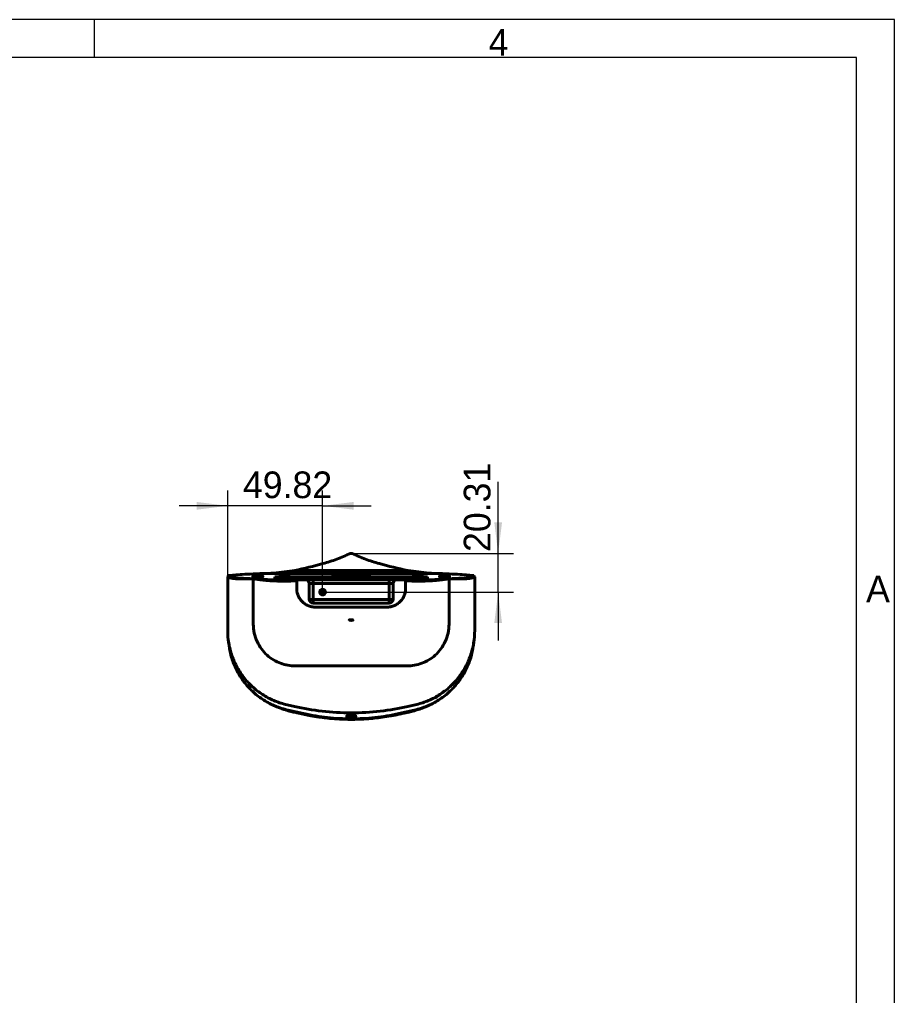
# Model space of a CAD drawing. Header units: millimetres. Extents: x 40 to 840, y 0 to 594.
# Drawn here: x 610.4 to 840, y 337.8 to 594 of the extents above; entities that cross this region are included whole.
import ezdxf

# ---------------------------------------------------------------- set-up
doc = ezdxf.new("R2010")
doc.units = ezdxf.units.MM
doc.header["$LTSCALE"] = 2
for name, color, linetype, lineweight in [('1轮廓实线层', 7, 'Continuous', 40), ('2细线层', 4, 'Continuous', 18), ('6文字层', 3, 'Continuous', 18)]:
    doc.layers.add(name, color=color, linetype=linetype, lineweight=lineweight)
doc.styles.add('SLDTEXTSTYLE0', font='')
doc.styles.get('SLDTEXTSTYLE0').set_extended_font_data('汉仪长仿宋体')
doc.dimstyles.new('SLDDIMSTYLE0', dxfattribs={"dimtxt": 7, "dimasz": 8.16, "dimexe": 0, "dimexo": 0.0625, "dimgap": 1.75, "dimtad": 1, "dimlfac": 2, "dimrnd": 1e-09, "dimzin": 12, "dimdsep": 46, "dimtxsty": 'SLDTEXTSTYLE0', "dimcen": 0.09, "dimdle": 16.32, "dimadec": 0, "dimazin": 3, "dimtfac": 1, "dimtmove": 0, "dimatfit": 0, "dimfxl": 1, "dimfrac": 2, "dimtolj": 1, "dimarcsym": 0})

# ---------------------------------------------------------------- blocks, each defined once
blk = doc.blocks.new('*X27')
at = {"layer": '2细线层', "linetype": 'Continuous', "lineweight": 0}
for points in [[(665.03, 466.33), (656.87, 467.35), (656.87, 465.31)], [(689.94, 466.33), (698.1, 465.31), (698.1, 467.35)]]:
    blk.add_hatch(color=4, dxfattribs=at).paths.add_polyline_path(points, flags=0)
at = {"layer": '2细线层', "color": 4, "linetype": 'Continuous', "lineweight": 0}
for p, q in [((665.03, 447.73), (665.03, 470.33)), ((689.94, 443.69), (689.94, 470.33)), ((665.03, 466.33), (652.33, 466.33)), ((689.94, 466.33), (665.03, 466.33)), ((689.94, 466.33), (702.64, 466.33))]:
    blk.add_line(p, q, dxfattribs=at)
at = {"layer": '2细线层', "color": 4, "linetype": 'Continuous', "lineweight": 0, "insert": (669.03, 475.35), "char_height": 7, "width": 33.2161, "attachment_point": 1, "style": 'SLDTEXTSTYLE0'}
blk.add_mtext('49.82', dxfattribs=at)
blk = doc.blocks.new('*X28')
at = {"layer": '2细线层', "linetype": 'Continuous', "lineweight": 0}
for points in [[(736, 453.85), (737.02, 462.01), (734.99, 462.01)], [(736, 443.69), (734.99, 435.53), (737.02, 435.53)]]:
    blk.add_hatch(color=4, dxfattribs=at).paths.add_polyline_path(points, flags=0)
at = {"layer": '2细线层', "color": 4, "linetype": 'Continuous', "lineweight": 0}
for p, q in [((736, 453.85), (736, 472.63)), ((697.18, 453.85), (740, 453.85)), ((736, 443.69), (736, 453.85)), ((689.94, 443.69), (740, 443.69)), ((736, 443.69), (736, 430.99))]:
    blk.add_line(p, q, dxfattribs=at)
at = {"layer": '2细线层', "color": 4, "linetype": 'Continuous', "lineweight": 0, "insert": (726.98, 454.22), "char_height": 7, "width": 30.8892, "attachment_point": 1, "rotation": 90, "style": 'SLDTEXTSTYLE0'}
blk.add_mtext('20.31', dxfattribs=at)

msp = doc.modelspace()

# ---------------------------------------------------------------- linework, layer by layer
at = {"layer": '1轮廓实线层', "linetype": 'Continuous', "lineweight": 40}
for p, q in [((697.4554, 453.8567), (697.439, 453.8567)), ((674.3844, 448.5721), (676.3922, 448.5721)), ((696.0001, 448.5721), (674.3844, 448.5721)), ((677.7328, 448.7334), (674.8891, 448.5721)), ((676.3922, 448.5721), (682.615, 449.3207)), ((696.0001, 448.5721), (676.3922, 448.5721)), ((682.615, 449.3207), (712.263, 449.3207)), ((718.4857, 448.5721), (698.8976, 448.5721)), ((720.4936, 448.5721), (698.8976, 448.5721)), ((712.263, 449.3207), (718.4857, 448.5721)), ((719.9888, 448.5721), (717.1451, 448.7334)), ((718.4857, 448.5721), (720.4936, 448.5721)), ((665.2498, 448.0111), (665.0295, 447.7306)), ((665.0295, 447.7306), (665.0295, 447.6688)), ((665.0295, 433.6007), (665.0295, 447.6688)), ((671.7569, 447.196), (671.7569, 435.2997)), ((672.1569, 447.196), (671.7569, 447.196)), ((671.9945, 447.1561), (672.3945, 447.1561)), ((675.9432, 446.9455), (675.9432, 446.4455)), ((683.1458, 446.9455), (675.9432, 446.9455)), ((675.9432, 446.4455), (675.9456, 446.4455)), ((675.9456, 446.4455), (675.9456, 446.6998)), ((677.439, 447.3832), (677.439, 447.6867)), ((677.439, 447.6867), (717.439, 447.6867)), ((717.439, 447.3832), (677.439, 447.3832)), ((683.1458, 446.6317), (683.1458, 446.9455)), ((685.439, 446.9455), (683.1458, 446.9455)), ((683.1458, 444.709), (683.1458, 446.6317)), ((686.439, 445.9455), (686.439, 441.7561)), ((687.439, 445.9485), (687.439, 446.9485)), ((687.439, 446.9485), (707.439, 446.9485)), ((687.439, 445.9485), (687.439, 441.7561)), ((687.439, 445.9485), (707.439, 445.9485)), ((692.289, 447.8243), (692.289, 447.9105)), ((702.589, 447.9105), (702.589, 447.8243)), ((707.439, 446.9485), (707.439, 445.9485)), ((707.439, 441.7561), (707.439, 445.9485)), ((708.439, 441.7561), (708.439, 445.9455)), ((711.7321, 446.9455), (709.439, 446.9455)), ((711.7321, 446.9455), (711.7321, 446.6317)), ((718.9345, 446.9455), (711.7321, 446.9455)), ((711.7321, 446.6317), (711.7321, 444.709)), ((717.439, 447.6867), (717.439, 447.3832)), ((718.9345, 446.7), (718.9345, 446.9455)), ((722.4835, 447.1561), (722.8835, 447.1561)), ((722.721, 447.196), (723.121, 447.196)), ((723.121, 435.2997), (723.121, 447.196)), ((729.8484, 447.7306), (729.6282, 448.0111)), ((729.8484, 447.7306), (729.8484, 447.6688)), ((729.8484, 447.6688), (729.8484, 433.6007)), ((687.439, 441.7561), (686.439, 441.7561)), ((687.439, 441.7561), (687.439, 440.7561)), ((687.439, 441.7561), (707.439, 441.7561)), ((687.439, 440.7561), (707.439, 440.7561)), ((708.439, 441.7561), (707.439, 441.7561)), ((707.439, 440.7561), (707.439, 441.7561)), ((706.7321, 439.709), (688.1458, 439.709)), ((682.7569, 424.2997), (712.121, 424.2997)), ((682.5627, 413.6539), (680.6217, 414.0924)), ((684.9607, 411.7843), (680.9095, 412.685)), ((713.9684, 412.685), (709.9173, 411.7843)), ((714.2562, 414.0924), (712.3152, 413.6539)), ((697.439, 411.7306), (697.439, 410.7047))]:
    msp.add_line(p, q, dxfattribs=at)
for points in [[(679.939, 448.4535), (679.4128, 448.4541), (678.9667, 448.4559), (678.6686, 448.4586), (678.564, 448.4618), (678.6686, 448.465), (678.9667, 448.4677), (679.4128, 448.4695), (679.939, 448.4702)], [(679.939, 448.4702), (680.4652, 448.4695), (680.9112, 448.4677), (681.2093, 448.465), (681.314, 448.4618), (681.2093, 448.4586), (680.9112, 448.4559), (680.4652, 448.4541), (679.939, 448.4535)], [(697.4488, 448.3561), (696.7922, 448.3568), (696.1998, 448.3586), (695.7297, 448.3615), (695.4278, 448.3651), (695.3238, 448.369), (695.4278, 448.373), (695.7297, 448.3766), (696.1998, 448.3795), (696.7922, 448.3813), (697.4488, 448.3819)], [(697.4488, 448.3819), (698.1055, 448.3813), (698.6979, 448.3795), (699.168, 448.3766), (699.4698, 448.373), (699.5738, 448.369), (699.4698, 448.3651), (699.168, 448.3615), (698.6979, 448.3586), (698.1055, 448.3568), (697.4488, 448.3561)], [(714.939, 448.4535), (714.4128, 448.4541), (713.9667, 448.4559), (713.6686, 448.4586), (713.564, 448.4618), (713.6686, 448.465), (713.9667, 448.4677), (714.4128, 448.4695), (714.939, 448.4702)], [(714.939, 448.4702), (715.4652, 448.4695), (715.9112, 448.4677), (716.2093, 448.465), (716.314, 448.4618), (716.2093, 448.4586), (715.9112, 448.4559), (715.4652, 448.4541), (714.939, 448.4535)], [(672.939, 447.8311), (672.4128, 447.8318), (671.9667, 447.8336), (671.6686, 447.8363), (671.564, 447.8395), (671.6686, 447.8427), (671.9667, 447.8454), (672.4128, 447.8472), (672.939, 447.8478)], [(672.939, 447.7097), (672.4128, 447.7103), (671.9667, 447.7121), (671.6686, 447.7149), (671.564, 447.718), (671.6686, 447.7212), (671.9667, 447.724), (672.4128, 447.7258), (672.939, 447.7264)], [(672.939, 447.8478), (673.4652, 447.8472), (673.9112, 447.8454), (674.2093, 447.8427), (674.314, 447.8395), (674.2093, 447.8363), (673.9112, 447.8336), (673.4652, 447.8318), (672.939, 447.8311)], [(672.939, 447.7264), (673.4652, 447.7258), (673.9112, 447.724), (674.2093, 447.7212), (674.314, 447.718), (674.2093, 447.7149), (673.9112, 447.7121), (673.4652, 447.7103), (672.939, 447.7097)], [(679.939, 447.0874), (679.4128, 447.088), (678.9667, 447.0898), (678.6686, 447.0925), (678.564, 447.0957), (678.6686, 447.0989), (678.9667, 447.1016), (679.4128, 447.1034), (679.939, 447.1041)], [(679.939, 447.1041), (680.4652, 447.1034), (680.9112, 447.1016), (681.2093, 447.0989), (681.314, 447.0957), (681.2093, 447.0925), (680.9112, 447.0898), (680.4652, 447.088), (679.939, 447.0874)], [(697.4488, 448.2802), (696.7922, 448.2809), (696.1998, 448.2827), (695.7297, 448.2856), (695.4278, 448.2892), (695.3238, 448.2931), (695.4278, 448.2971), (695.7297, 448.3007), (696.1998, 448.3036), (696.7922, 448.3054), (697.4488, 448.306)], [(697.4488, 448.306), (698.1055, 448.3054), (698.6979, 448.3036), (699.168, 448.3007), (699.4698, 448.2971), (699.5738, 448.2931), (699.4698, 448.2892), (699.168, 448.2856), (698.6979, 448.2827), (698.1055, 448.2809), (697.4488, 448.2802)], [(714.939, 447.0874), (714.4128, 447.088), (713.9667, 447.0898), (713.6686, 447.0925), (713.564, 447.0957), (713.6686, 447.0989), (713.9667, 447.1016), (714.4128, 447.1034), (714.939, 447.1041)], [(714.939, 447.1041), (715.4652, 447.1034), (715.9112, 447.1016), (716.2093, 447.0989), (716.314, 447.0957), (716.2093, 447.0925), (715.9112, 447.0898), (715.4652, 447.088), (714.939, 447.0874)], [(721.939, 447.8311), (721.4128, 447.8318), (720.9667, 447.8336), (720.6686, 447.8363), (720.564, 447.8395), (720.6686, 447.8427), (720.9667, 447.8454), (721.4128, 447.8472), (721.939, 447.8478)], [(721.939, 447.7097), (721.4128, 447.7103), (720.9667, 447.7121), (720.6686, 447.7149), (720.564, 447.718), (720.6686, 447.7212), (720.9667, 447.724), (721.4128, 447.7258), (721.939, 447.7264)], [(721.939, 447.8478), (722.4652, 447.8472), (722.9112, 447.8454), (723.2093, 447.8427), (723.314, 447.8395), (723.2093, 447.8363), (722.9112, 447.8336), (722.4652, 447.8318), (721.939, 447.8311)], [(721.939, 447.7264), (722.4652, 447.7258), (722.9112, 447.724), (723.2093, 447.7212), (723.314, 447.718), (723.2093, 447.7149), (722.9112, 447.7121), (722.4652, 447.7103), (721.939, 447.7097)], [(665.2757, 430.4723), (665.3856, 429.7779), (665.4954, 429.084)], [(729.3825, 429.084), (729.4923, 429.7779), (729.6023, 430.4723)]]:
    msp.add_lwpolyline(points, dxfattribs=at)
for centre, radius, start, end in [((697.4488, 743.477), 294.9084, 269.718528, 270.281472), ((685.439, 445.9455), 1, 0, 90), ((697.439, 116.6763), 331.2743, 89.109242, 90.890758), ((696.1515, 659.8707), 212.0816, 268.95644, 270.347819), ((698.7264, 659.8707), 212.0816, 269.652181, 271.04356), ((709.439, 445.9455), 1, 90, 180), ((689.939, 443.6947), 0.75, 0, 180), ((689.939, 443.6947), 0.75, 180, 360), ((689.939, 443.6947), 0.5, 0, 180), ((689.939, 443.6947), 0.5, 180, 360), ((687.439, 441.7561), 1, 180, 270), ((707.439, 441.7561), 1, 270, 360)]:
    msp.add_arc(centre, radius, start, end, dxfattribs=at)
msp.add_ellipse((697.4488, 448.5973), major_axis=(2.125, 0), ratio=0.01620274, start_param=5.46256988, end_param=10.24539339, dxfattribs=at)
for centre in [(697.4488, 449.0834), (697.4488, 448.8809)]:
    msp.add_ellipse(centre, major_axis=(2.125, 0), ratio=0.01620274, dxfattribs=at)
for points, knots in [([(682.615, 449.3207), (685.1, 449.8839), (688.871, 450.7885), (693.7008, 452.2586), (696.0395, 453.2864), (697.1767, 453.8513)], [0, 0, 0, 0, 7.59632723, 11.45863504, 15.28803342, 15.28803342, 15.28803342, 15.28803342]), ([(712.263, 449.3207), (709.7779, 449.8839), (706.0069, 450.7885), (701.1766, 452.2588), (698.8374, 453.2868), (697.6998, 453.852)], [0, 0, 0, 0, 7.59632266, 11.45862813, 15.28968579, 15.28968579, 15.28968579, 15.28968579]), ([(674.3844, 448.5721), (671.8392, 448.4789), (667.7714, 448.2922), (665.7494, 448.1049), (665.2498, 448.0111)], [0, 0, 0, 0, 4.58866496, 9.15499532, 9.15499532, 9.15499532, 9.15499532]), ([(729.6282, 448.0111), (729.1285, 448.1049), (727.1065, 448.2922), (723.0388, 448.4789), (720.4936, 448.5721)], [0, 0, 0, 0, 4.56633036, 9.15499532, 9.15499532, 9.15499532, 9.15499532]), ([(665.0295, 447.7306), (665.3968, 447.6369), (666.8575, 447.4537), (669.7258, 447.2727), (671.4653, 447.1842)], [0, 0, 0, 0, 3.30585671, 6.46302235, 6.46302235, 6.46302235, 6.46302235]), ([(665.0295, 447.6688), (665.0455, 447.6589), (665.0774, 447.639), (665.1304, 447.6103), (665.1872, 447.5823), (665.2482, 447.5552), (665.3132, 447.529), (665.3823, 447.5036), (665.4555, 447.4791), (665.5328, 447.4554), (665.6141, 447.4325), (665.6995, 447.4105), (665.789, 447.3894), (665.8825, 447.369), (665.98, 447.3496), (666.0817, 447.331), (666.1873, 447.3132), (666.297, 447.2963), (666.4108, 447.2802), (666.5286, 447.265), (666.6504, 447.2507), (666.7762, 447.2371), (666.9061, 447.2245), (667.04, 447.2127), (667.1779, 447.2017), (667.3199, 447.1916), (667.4658, 447.1823), (667.6158, 447.1739), (667.7698, 447.1664), (667.9278, 447.1597), (668.0899, 447.1538), (668.256, 447.1488), (668.4261, 447.1447), (668.6003, 447.1413), (668.7785, 447.1389), (668.9607, 447.1373), (669.147, 447.1365), (669.3374, 447.1366), (669.5318, 447.1375), (669.7303, 447.1393), (669.9328, 447.142), (670.1394, 447.1454), (670.3501, 447.1498), (670.5649, 447.1549), (670.7837, 447.161), (671.0066, 447.1678), (671.2334, 447.1755), (671.388, 447.1813), (671.4653, 447.1842)], [0, 0, 0, 0, 0.14131031, 0.28265208, 0.42402274, 0.56541968, 0.7068403, 0.84828199, 0.98974214, 1.13121814, 1.27270735, 1.41420717, 1.55571496, 1.6972281, 1.83874393, 1.98025983, 2.12177316, 2.26328126, 2.40478148, 2.54627118, 2.68774769, 2.82920835, 2.97065051, 3.11207148, 3.25346861, 3.3948393, 3.53618379, 3.67750575, 3.81880903, 3.96009751, 4.10137507, 4.24264558, 4.38391291, 4.52518096, 4.66645362, 4.80773476, 4.94902828, 5.09033808, 5.23166806, 5.37302211, 5.51440413, 5.65581803, 5.79726771, 5.93875709, 6.08029007, 6.22187057, 6.36350249, 6.50518976, 6.50518976, 6.50518976, 6.50518976]), ([(671.9945, 447.1561), (672.1195, 447.1359), (672.3695, 447.0955), (672.7498, 447.039), (673.1341, 446.9854), (673.5227, 446.935), (673.9155, 446.8878), (674.3125, 446.8438), (674.7138, 446.8029), (675.1193, 446.7653), (675.5287, 446.7306), (675.8052, 446.7102), (675.9434, 446.7)], [0, 0, 0, 0, 0.39750471, 0.79505658, 1.1926507, 1.59028215, 1.98794601, 2.38563736, 2.78335127, 3.18108281, 3.57882705, 3.97657904, 3.97657904, 3.97657904, 3.97657904]), ([(683.1458, 446.6317), (680.9981, 446.5376), (678.5692, 446.5374), (676.3169, 446.6733), (675.9456, 446.6998)], [0, 0, 0, 0, 6.00050427, 7.20392102, 7.20392102, 7.20392102, 7.20392102]), ([(675.9456, 446.6998), (675.9799, 446.6976), (676.1515, 446.6864), (676.4604, 446.6675), (676.8722, 446.645), (677.284, 446.6251), (677.6959, 446.6079), (678.1077, 446.5933), (678.5195, 446.5814), (678.9313, 446.5722), (679.3432, 446.5657), (679.6864, 446.5625), (679.9548, 446.5611), (680.0859, 446.5613), (680.1484, 446.5614)], [0, 0, 0, 0, 0.10303117, 0.51515587, 0.92728057, 1.33940527, 1.75152998, 2.16365468, 2.57577938, 2.98790408, 3.40002879, 3.81215349, 4.01821583, 4.20581355, 4.20581355, 4.20581355, 4.20581355]), ([(685.5418, 446.9402), (685.553, 446.9404), (685.5754, 446.9408), (685.615, 446.9414), (685.6589, 446.9419), (685.7074, 446.9425), (685.7605, 446.943), (685.8591, 446.9439), (686.0199, 446.945), (686.2648, 446.9463), (686.5392, 446.9473), (686.8008, 446.9479), (687.0351, 446.9483), (687.2359, 446.9485), (687.3712, 446.9485), (687.439, 446.9485)], [0, 0, 0, 0, 0.0774808, 0.15455194, 0.23141173, 0.30826009, 0.38529704, 0.46272114, 0.70560026, 0.9486798, 1.19155756, 1.43463589, 1.5889592, 1.7426151, 1.89720467, 1.89720467, 1.89720467, 1.89720467]), ([(686.4609, 445.9385), (686.463, 445.9388), (686.4726, 445.9399), (686.5419, 445.9417), (686.6584, 445.9438), (686.8458, 445.946), (687.1092, 445.948), (687.3349, 445.9484), (687.439, 445.9485)], [0, 0, 0, 0, 0.043763536, 0.205781226, 0.358382672, 0.501561217, 0.758547937, 0.978182857, 0.978182857, 0.978182857, 0.978182857]), ([(707.439, 446.9485), (707.473, 446.9485), (707.5407, 446.9485), (707.642, 446.9485), (707.7424, 446.9484), (707.842, 446.9483), (707.9409, 446.9481), (708.1084, 446.9478), (708.3387, 446.9473), (708.613, 446.9463), (708.8579, 446.945), (709.0408, 446.9437), (709.1724, 446.9425), (709.2663, 446.9414), (709.3128, 446.9406), (709.3361, 446.9402)], [0, 0, 0, 0, 0.07747953, 0.15454947, 0.23140813, 0.30825544, 0.38529144, 0.46271467, 0.70559182, 0.94867068, 1.19154911, 1.4346294, 1.58895452, 1.7426126, 1.89720463, 1.89720463, 1.89720463, 1.89720463]), ([(707.439, 445.9485), (707.543, 445.9484), (707.7688, 445.948), (708.0321, 445.946), (708.2195, 445.9438), (708.336, 445.9417), (708.4053, 445.9399), (708.415, 445.9388), (708.417, 445.9385)], [0, 0, 0, 0, 0.219634928, 0.47662165, 0.619800195, 0.772401639, 0.934419326, 0.978182858, 0.978182858, 0.978182858, 0.978182858]), ([(711.7321, 446.6317), (713.8798, 446.5376), (716.3096, 446.5374), (718.5625, 446.6734), (718.9345, 446.7)], [0, 0, 0, 0, 6.00036201, 7.20611989, 7.20611989, 7.20611989, 7.20611989]), ([(714.7295, 446.561), (714.7942, 446.5611), (714.9963, 446.5613), (715.3355, 446.5635), (715.7474, 446.5687), (716.1592, 446.5767), (716.5024, 446.5855), (716.8455, 446.596), (717.1887, 446.6081), (717.6005, 446.6254), (718.0124, 446.6453), (718.457, 446.6695), (718.7644, 446.6891), (718.9345, 446.7)], [0, 0, 0, 0, 0.1943628, 0.60647774, 1.01859267, 1.43070761, 1.84282255, 2.04888001, 2.46099494, 2.87310988, 3.28522482, 3.69733976, 4.20808658, 4.20808658, 4.20808658, 4.20808658]), ([(718.9345, 446.7), (719.0728, 446.7102), (719.3493, 446.7306), (719.7587, 446.7653), (720.1642, 446.8029), (720.5654, 446.8438), (720.9624, 446.8878), (721.3552, 446.935), (721.7438, 446.9854), (722.1281, 447.039), (722.5085, 447.0955), (722.7585, 447.1359), (722.8835, 447.1561)], [0, 0, 0, 0, 0.39775387, 0.79549973, 1.19323264, 1.59094765, 1.98863984, 2.38630428, 2.78393605, 3.18153022, 3.57908189, 3.97658614, 3.97658614, 3.97658614, 3.97658614]), ([(723.4127, 447.1842), (725.1521, 447.2727), (728.0204, 447.4537), (729.4811, 447.6369), (729.8484, 447.7306)], [0, 0, 0, 0, 3.15716562, 6.46302233, 6.46302233, 6.46302233, 6.46302233]), ([(723.4127, 447.1842), (723.5015, 447.1809), (723.6791, 447.1742), (723.9388, 447.1656), (724.1935, 447.1581), (724.4426, 447.1517), (724.6864, 447.1464), (724.9249, 447.1422), (725.1579, 447.1392), (725.3856, 447.1372), (725.6079, 447.1364), (725.8248, 447.1368), (726.0364, 447.1382), (726.2426, 447.1407), (726.4435, 447.1444), (726.639, 447.1492), (726.8292, 447.1552), (727.014, 447.1622), (727.1936, 447.1704), (727.3678, 447.1797), (727.5367, 447.1901), (727.7002, 447.2017), (727.8585, 447.2143), (728.0115, 447.2281), (728.1591, 447.2431), (728.3014, 447.2591), (728.4383, 447.2763), (728.5699, 447.2946), (728.6962, 447.314), (728.8172, 447.3346), (728.9327, 447.3563), (729.0429, 447.379), (729.1478, 447.403), (729.2473, 447.428), (729.3414, 447.4542), (729.4301, 447.4814), (729.5135, 447.5098), (729.5914, 447.5393), (729.664, 447.57), (729.7311, 447.6017), (729.7932, 447.6346), (729.83, 447.6574), (729.8484, 447.6688)], [0, 0, 0, 0, 0.16293537, 0.32579832, 0.48859481, 0.65133079, 0.81401221, 0.97664501, 1.13923513, 1.30178852, 1.4643111, 1.62680881, 1.78928757, 1.95175329, 2.11421191, 2.27666932, 2.43913144, 2.60160416, 2.76409338, 2.92660499, 3.08914488, 3.25171871, 3.41432741, 3.57696711, 3.73963377, 3.90232332, 4.06503171, 4.22775491, 4.39048887, 4.55322957, 4.71597297, 4.87871507, 5.04145185, 5.2041793, 5.36689343, 5.52959024, 5.69226575, 5.85491598, 6.01753697, 6.18012475, 6.34267537, 6.50518487, 6.50518487, 6.50518487, 6.50518487]), ([(696.9391, 436.3522), (696.9391, 436.3632), (696.9519, 436.3741), (697.0015, 436.3944), (697.0383, 436.4037), (697.1302, 436.4193), (697.1859, 436.4256), (697.3067, 436.4341), (697.3729, 436.4364), (697.5042, 436.4364), (697.5702, 436.4342), (697.6917, 436.4257), (697.7469, 436.4195), (697.8865, 436.3958), (697.9389, 436.3743), (697.9389, 436.3522)], [0, 0, 0, 0, 0.12930581, 0.12930581, 0.25861163, 0.25861163, 0.38791744, 0.38791744, 0.51722325, 0.51722325, 0.64652907, 0.64652907, 0.77583488, 0.77583488, 1.03444651, 1.03444651, 1.03444651, 1.03444651]), ([(697.9389, 436.3522), (697.9389, 436.3411), (697.9261, 436.3303), (697.8764, 436.3099), (697.8397, 436.3006), (697.7478, 436.285), (697.692, 436.2787), (697.5713, 436.2702), (697.505, 436.2679), (697.3738, 436.2679), (697.3077, 436.2701), (697.1862, 436.2786), (697.1311, 436.2849), (696.9914, 436.3085), (696.9391, 436.3301), (696.9391, 436.3522)], [0, 0, 0, 0, 0.12931099, 0.12931099, 0.25862198, 0.25862198, 0.38793298, 0.38793298, 0.51724397, 0.51724397, 0.64655496, 0.64655496, 0.77586595, 0.77586595, 1.03448794, 1.03448794, 1.03448794, 1.03448794]), ([(680.9095, 412.685), (679.7751, 412.9984), (677.5333, 413.6179), (674.4717, 415.2537), (671.7654, 417.3074), (669.4762, 419.7661), (667.6208, 422.5497), (666.3125, 425.605), (665.6139, 427.8236), (665.5197, 429.0091), (665.5135, 429.0868)], [0, 0, 0, 0, 3.52502617, 6.96595054, 10.34608934, 13.68763239, 17.00928383, 20.32910901, 23.66495515, 23.89920041, 23.89920041, 23.89920041, 23.89920041]), ([(729.3645, 429.0868), (729.3583, 429.0091), (729.264, 427.8236), (728.5655, 425.605), (727.2571, 422.5497), (725.4018, 419.7661), (723.1126, 417.3074), (720.4063, 415.2537), (717.3447, 413.6179), (715.1029, 412.9984), (713.9684, 412.685)], [0, 0, 0, 0, 0.23424525, 3.5700914, 6.88991657, 10.21156802, 13.55311107, 16.93324986, 20.37417424, 23.89920041, 23.89920041, 23.89920041, 23.89920041]), ([(719.356, 415.8876), (720.0752, 416.3421), (721.0478, 416.9568), (721.7365, 417.5778), (721.916, 417.7396)], [0, 0, 0, 0, 2.34000008, 3.16451315, 3.16451315, 3.16451315, 3.16451315]), ([(676.2529, 414.3461), (676.6149, 414.1697), (677.3012, 413.8353), (678.3886, 413.3848), (679.4427, 412.999), (680.4418, 412.6767), (681.3495, 412.4172), (682.1741, 412.2115), (682.8864, 412.0595), (683.8972, 411.8419), (685.2207, 411.5532), (686.9376, 411.2119), (688.8743, 410.8966), (690.85, 410.6365), (692.6599, 410.4585), (694.3515, 410.3469), (695.8733, 410.2891), (697.2911, 410.27), (699.1667, 410.2862), (701.25, 410.3792), (703.5527, 410.5815), (705.6237, 410.8398), (707.4012, 411.1223), (708.7375, 411.3681), (709.6837, 411.5615), (710.5777, 411.7545), (711.6384, 411.9851), (712.4436, 412.158), (713.5031, 412.4064), (714.7412, 412.766), (716.1193, 413.2383), (717.4447, 413.7726), (718.2196, 414.1491), (718.625, 414.3461)], [0, 0, 0, 0, 2.36116724, 4.47547424, 6.34366019, 7.9625408, 9.32862661, 10.44024461, 11.29533949, 12.09603978, 13.28928784, 14.58783032, 16.11721401, 17.40672807, 18.67010645, 19.77984605, 20.75102609, 21.60881244, 22.46289073, 24.27976037, 25.59948962, 27.01721694, 28.50073317, 29.27160118, 30.08246253, 30.96845539, 31.99614429, 33.04734216, 34.20756083, 36.16234254, 38.36034142, 40.79270123, 43.46239649, 43.46239649, 43.46239649, 43.46239649]), ([(697.439, 410.7047), (697.3982, 410.7047), (697.3587, 410.7052), (697.289, 410.7067), (697.2581, 410.7077), (697.176, 410.7109), (697.1329, 410.7135), (697.0204, 410.7214), (696.9656, 410.7269), (696.8687, 410.7381), (696.8284, 410.7438), (696.7561, 410.7551), (696.7243, 410.7607), (696.6375, 410.7777), (696.5907, 410.789), (696.5096, 410.8117), (696.4757, 410.823), (696.3875, 410.8567), (696.3464, 410.879), (696.2854, 410.9231), (696.2659, 410.945), (696.23, 411.0103), (696.236, 411.0533), (696.283, 411.1386), (696.3243, 411.1809), (696.4301, 411.2653), (696.4948, 411.3073), (696.6409, 411.3914), (696.7224, 411.4335), (696.9899, 411.56), (697.1955, 411.6447), (697.439, 411.7306)], [0, 0, 0, 0, 0.01067326, 0.01067326, 0.02134652, 0.02134652, 0.04269305, 0.04269305, 0.0853861, 0.0853861, 0.12807915, 0.12807915, 0.17077219, 0.17077219, 0.25615829, 0.25615829, 0.34154439, 0.34154439, 0.51231658, 0.51231658, 0.68308878, 0.68308878, 1.02463317, 1.02463317, 1.36617755, 1.36617755, 1.70772194, 1.70772194, 2.04926633, 2.04926633, 2.73235511, 2.73235511, 2.73235511, 2.73235511]), ([(697.439, 411.7306), (697.6825, 411.6447), (697.8882, 411.5599), (698.1557, 411.4334), (698.2372, 411.3913), (698.3833, 411.3072), (698.448, 411.2651), (698.5537, 411.1808), (698.5951, 411.1384), (698.642, 411.0531), (698.648, 411.0101), (698.6118, 410.9447), (698.5921, 410.9227), (698.5308, 410.8785), (698.4894, 410.8562), (698.401, 410.8225), (698.3671, 410.8113), (698.2857, 410.7887), (698.2387, 410.7773), (698.1514, 410.7603), (698.1194, 410.7547), (698.0467, 410.7434), (698.0062, 410.7377), (697.9095, 410.7266), (697.8545, 410.7211), (697.7418, 410.7133), (697.6994, 410.7108), (697.6174, 410.7076), (697.5872, 410.7066), (697.5178, 410.7052), (697.479, 410.7047), (697.439, 410.7047)], [0, 0, 0, 0, 0.68308656, 0.68308656, 1.02462984, 1.02462984, 1.36617313, 1.36617313, 1.70771641, 1.70771641, 2.04925969, 2.04925969, 2.22003133, 2.22003133, 2.39080297, 2.39080297, 2.47618879, 2.47618879, 2.56157461, 2.56157461, 2.60426752, 2.60426752, 2.64696043, 2.64696043, 2.68965334, 2.68965334, 2.7109998, 2.7109998, 2.72167302, 2.72167302, 2.73234625, 2.73234625, 2.73234625, 2.73234625])]:
    msp.add_open_spline(points, degree=3, knots=knots, dxfattribs=at)
for points in [[(697.439, 453.8567), (697.3461, 453.8566), (697.2592, 453.8543), (697.1767, 453.8513)], [(697.6998, 453.852), (697.6226, 453.8547), (697.5411, 453.8566), (697.4554, 453.8567)], [(671.4653, 447.1842), (671.5615, 447.1879), (671.6587, 447.1919), (671.7569, 447.196)], [(671.9945, 447.1561), (671.915, 447.1692), (671.8358, 447.1825), (671.7569, 447.196)], [(671.9945, 447.1561), (673.2409, 447.0859), (674.5575, 447.0157), (675.9432, 446.9455)], [(672.3945, 447.1561), (672.315, 447.1692), (672.2358, 447.1825), (672.1569, 447.196)], [(718.9347, 446.9455), (720.3204, 447.0157), (721.6371, 447.0859), (722.8835, 447.1561)], [(722.4835, 447.1561), (722.5629, 447.1692), (722.6421, 447.1825), (722.721, 447.196)], [(722.8835, 447.1561), (722.9629, 447.1692), (723.0421, 447.1825), (723.121, 447.196)], [(723.121, 447.196), (723.2193, 447.1919), (723.3165, 447.1879), (723.4127, 447.1842)], [(688.1458, 439.709), (687.7888, 439.709), (687.0702, 439.7861), (686.0436, 440.1303), (685.1321, 440.6742), (684.3752, 441.3735), (683.8021, 442.1729), (683.4083, 443.0249), (683.1896, 443.8822), (683.1458, 444.439), (683.1458, 444.709)], [(711.7321, 444.709), (711.7321, 444.439), (711.6884, 443.8822), (711.4697, 443.0249), (711.0759, 442.1729), (710.5027, 441.3735), (709.7458, 440.6742), (708.8344, 440.1303), (707.8078, 439.7861), (707.0891, 439.709), (706.7321, 439.709)], [(665.0295, 433.6007), (665.0295, 432.4994), (665.212, 430.276), (666.0522, 426.9874), (667.4496, 423.8606), (669.366, 421.0078), (671.7354, 418.529), (674.4696, 416.504), (677.4655, 414.9868), (679.5645, 414.3313), (680.6217, 414.0924)], [(682.7569, 424.2997), (682.1272, 424.2997), (680.8447, 424.4086), (678.9174, 424.9244), (677.0516, 425.8184), (675.3328, 427.0857), (673.8468, 428.7214), (672.6857, 430.6794), (671.9348, 432.9004), (671.7569, 434.4938), (671.7569, 435.2997)], [(723.121, 435.2997), (723.121, 434.4938), (722.9431, 432.9004), (722.1923, 430.6794), (721.0311, 428.7214), (719.5451, 427.0857), (717.8264, 425.8184), (715.9605, 424.9244), (714.0332, 424.4086), (712.7508, 424.2997), (712.121, 424.2997)], [(714.2562, 414.0924), (715.3134, 414.3313), (717.4124, 414.9868), (720.4083, 416.504), (723.1425, 418.529), (725.512, 421.0078), (727.4284, 423.8606), (728.8258, 426.9874), (729.6659, 430.276), (729.8484, 432.4994), (729.8484, 433.6007)], [(682.5627, 413.6539), (684.9033, 413.125), (689.7796, 412.2874), (697.439, 411.8472), (705.0983, 412.2874), (709.9747, 413.125), (712.3152, 413.6539)], [(684.9607, 411.7843), (687.0881, 411.3114), (691.2672, 410.6335), (697.439, 410.3043), (703.6108, 410.6335), (707.7899, 411.3114), (709.9173, 411.7843)]]:
    msp.add_open_spline(points, degree=3, dxfattribs=at)
at = {"layer": '2细线层'}
for p, q in [((840, 594), (40, 594)), ((630, 594), (630, 584)), ((840, 297), (840, 594)), ((830, 584), (50, 584)), ((830, 10), (830, 584))]:
    msp.add_line(p, q, dxfattribs=at)

# ---------------------------------------------------------------- texts
at = {"layer": '6文字层', "color": 3, "linetype": 'Continuous', "lineweight": 0, "char_height": 7, "attachment_point": 2, "style": 'SLDTEXTSTYLE0'}
for s, insert, width in [('4', (736.1253, 591.5235), 5.700831), ('A', (835.6747, 448.0235), 5.778393)]:
    msp.add_mtext(s, dxfattribs=dict(at, insert=insert, width=width))

# ---------------------------------------------------------------- dimensions: what is measured, and where the dimension line sits
at = {"layer": '2细线层', "color": 4, "linetype": 'Continuous', "lineweight": 0}
dim = msp.add_linear_dim(base=(736.0027, 453.8513), p1=(689.939, 443.6947), p2=(697.1767, 453.8513), angle=90, dimstyle='SLDDIMSTYLE0', override={"dimsah": 1, "dimtzin": 12}, dxfattribs=at)
dim.commit()
dim.dimension.update_dxf_attribs({"geometry": '*X28', "text_midpoint": (736.0027, 463.4232), "dimtype": 160})
dim = msp.add_linear_dim(base=(665.0295, 466.3308), p1=(689.939, 443.6947), p2=(665.0295, 447.7306), dimstyle='SLDDIMSTYLE0', override={"dimsah": 1, "dimtzin": 12}, dxfattribs=at)
dim.commit()
dim.dimension.update_dxf_attribs({"geometry": '*X27', "text_midpoint": (678.2248, 466.3308), "dimtype": 160})

doc.saveas('drawing.dxf')
